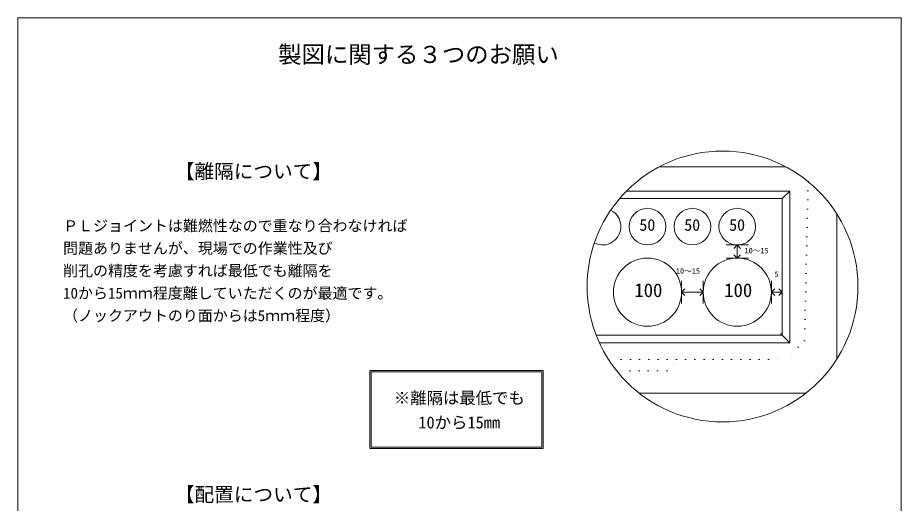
# Model space of a CAD drawing. Units: millimetres, scale not verified. Extents: x -4890 to 4890, y -2291 to 2291.
# Drawn here: x -4890 to -1830, y 610 to 2291 of the extents above; entities that cross this region are included whole.
import ezdxf
from ezdxf.enums import TextEntityAlignment as Align

# ---------------------------------------------------------------- set-up
doc = ezdxf.new("R2010")
doc.units = ezdxf.units.MM
doc.header["$LTSCALE"] = 10
doc.linetypes.add('DASHED1', pattern=[1.8, 1.2, -0.6])
doc.linetypes.add('USER5', pattern=[3.185, 0.01, -3.175])
for name, color, linetype, lineweight in [('0-2_waku', 7, 'Continuous', 18), ('0-3_gaikei', 7, 'Continuous', 18), ('0-4_kakure', 7, 'DASHED1', 5), ('0-5_sunpou', 7, 'Continuous', 5), ('0-8_hole', 7, 'Continuous', 18), ('0-9_uchigawa', 6, 'Continuous', 18), ('0-E_文字１', 7, 'Continuous', 18)]:
    doc.layers.add(name, color=color, linetype=linetype, lineweight=lineweight)
doc.styles.add('ＭＳ ゴシック', font='')
doc.styles.get('ＭＳ ゴシック').set_extended_font_data('MS Gothic')

# ---------------------------------------------------------------- blocks, each defined once
blk = doc.blocks.new('_Open90')
at = {"layer": '0-5_sunpou'}
blk.add_line((0, 0), (-1, 0), dxfattribs=at)
blk.add_lwpolyline([(-0.5, 0.5), (0, 0), (-0.5, -0.5)], dxfattribs=at)

msp = doc.modelspace()

# ---------------------------------------------------------------- linework, layer by layer
at = {"layer": '0-2_waku'}
for p, q in [((-4890.06, 2291.29), (-1830.06, 2291.29)), ((-4890.06, 2291.29), (-1830.06, 2291.29)), ((-4890.06, 2291.29), (-4890.06, -1983.71)), ((-1830.06, 2291.29), (-1830.06, -1983.71))]:
    msp.add_line(p, q, dxfattribs=at)
at = {"layer": '0-3_gaikei'}
for p, q in [((-2230.19, 1775), (-2668.32, 1775)), ((-2053.97, 1108.26), (-2053.97, 1612.63)), ((-2737.87, 990.92), (-2160.64, 990.92))]:
    msp.add_line(p, q, dxfattribs=at)
at = {"layer": '0-4_kakure', "linetype": 'USER5', "lineweight": 18}
for p, q in [((-2844.09, 1107.56), (-2799.88, 1107.56)), ((-2799.88, 1107.56), (-2229.64, 1107.56)), ((-2799.88, 1107.56), (-2229.64, 1107.56)), ((-2770.14, 1068.68), (-2773.28, 1021.55)), ((-2770.14, 1068.68), (-2666.46, 1068.68))]:
    msp.add_line(p, q, dxfattribs=at)
for points in [[(-2152.98, 1723.86), (-2164.84, 1172.36), (-2229.64, 1107.56)], [(-2770.14, 1068.68), (-2640.54, 1068.68), (-2601.66, 1107.56)]]:
    msp.add_lwpolyline(points, dxfattribs=at)
at = {"layer": '0-5_sunpou', "color": 150, "lineweight": 18}
for p, q in [((-2437, 1504.14), (-2359.24, 1504.14)), ((-2437, 1458.78), (-2359.24, 1458.78)), ((-2591.23, 1379.72), (-2591.23, 1301.96)), ((-2516.06, 1379.72), (-2516.06, 1301.96)), ((-2280.08, 1379.72), (-2280.08, 1301.96)), ((-2242.6, 1379.72), (-2242.6, 1301.96)), ((-2591.23, 1340.84), (-2516.06, 1340.84)), ((-2280.08, 1340.84), (-2242.6, 1340.84)), ((-2242.6, 1199.19), (-2249.77, 1191.8))]:
    msp.add_line(p, q, dxfattribs=at)
msp.add_circle((-2449.25, 1360.45), 468.88, dxfattribs=at)
at = {"layer": '0-8_hole'}
for centre, radius in [((-2709.16, 1567.64), 63.5), ((-2553.64, 1567.64), 63.5), ((-2398.12, 1567.64), 63.5), ((-2709.16, 1340.84), 117.94), ((-2398.12, 1340.84), 117.94)]:
    msp.add_circle(centre, radius, dxfattribs=at)
msp.add_arc((-2864.68, 1567.64), 63.5, 243.19936, 63.78529, dxfattribs=at)
at = {"layer": '0-9_uchigawa'}
for p, q in [((-2782.03, 1690.76), (-2216.68, 1690.76)), ((-2216.68, 1165.88), (-2216.68, 1690.76)), ((-2805.89, 1664.84), (-2799.88, 1664.84)), ((-2242.6, 1191.8), (-2242.6, 1664.84)), ((-2886.75, 1191.8), (-2799.88, 1191.8)), ((-2875.86, 1165.88), (-2799.88, 1165.88)), ((-2799.88, 1191.8), (-2242.6, 1191.8)), ((-2799.88, 1165.88), (-2216.68, 1165.88)), ((-2216.68, 1165.88), (-2242.6, 1191.8)), ((-3670.52, 1069.55), (-3070.52, 1069.55)), ((-3670.52, 799.55), (-3670.52, 1069.55)), ((-3665.52, 1064.55), (-3075.52, 1064.55)), ((-3665.52, 804.55), (-3665.52, 1064.55)), ((-3075.52, 804.55), (-3075.52, 1064.55)), ((-3070.52, 799.55), (-3070.52, 1069.55)), ((-3670.52, 799.55), (-3070.52, 799.55)), ((-3665.52, 804.55), (-3075.52, 804.55))]:
    msp.add_line(p, q, dxfattribs=at)
msp.add_lwpolyline([(-2799.88, 1664.84), (-2242.6, 1664.84), (-2216.68, 1690.76)], dxfattribs=at)

# ---------------------------------------------------------------- block references
at = {"layer": '0-5_sunpou', "xscale": 23.328, "yscale": 23.328}
for p, rotation in [((-2398.12, 1504.14), 90), ((-2398.12, 1458.78), 270), ((-2591.23, 1340.84), 180), ((-2280.08, 1340.84), 180)]:
    msp.add_blockref('_Open90', p, dxfattribs=dict(at, rotation=rotation))
for p in [(-2516.06, 1340.84), (-2242.6, 1340.84)]:
    msp.add_blockref('_Open90', p, dxfattribs=at)

# ---------------------------------------------------------------- texts
at = {"layer": '0-E_文字１', "style": 'ＭＳ ゴシック'}
for s, height, p in [('製図に関する３つのお願い', 59.38, (-3988.11, 2116.49)), ('【離隔について】', 49.88, (-4345.71, 1719.4)), ('ＰＬジョイントは難燃性なので重なり合わなければ', 38.01, (-4732.83, 1540.27)), ('50', 40.38, (-2737.14, 1541.28)), ('50', 40.38, (-2581.62, 1541.28)), ('50', 40.38, (-2426.1, 1541.28)), ('問題ありませんが、現場での作業性及び', 38.01, (-4732.83, 1462.51)), ('10～15', 19, (-2373.06, 1469.46)), ('削孔の精度を考慮すれば最低でも離隔を', 38.01, (-4732.83, 1384.75)), ('10～15', 19, (-2610.59, 1398.96)), ('5', 19, (-2268.92, 1387.93)), ('10から15ｍｍ程度離していただくのが最適です。', 38.01, (-4732.83, 1306.99)), ('100', 47.51, (-2754.45, 1309.51)), ('100', 47.51, (-2443.41, 1309.51)), ('（ノックアウトのり面からは5ｍｍ程度）', 38.01, (-4732.83, 1229.23)), ('※離隔は最低でも', 41.57, (-3587.5, 941.4)), ('\u3000 10から15mm', 41.57, (-3587.5, 856.35)), ('【配置について】', 49.88, (-4345.71, 600.55))]:
    msp.add_text(s, height=height, dxfattribs=at).set_placement(p, align=Align.BOTTOM_LEFT)

doc.saveas('drawing.dxf')
